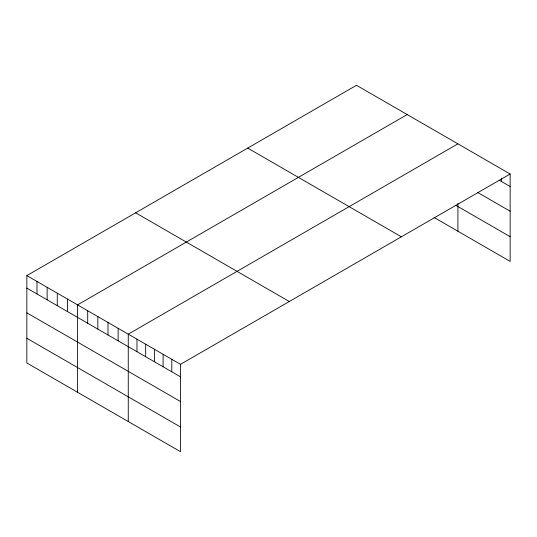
<?xml version="1.0" encoding="UTF-8"?>
<svg xmlns="http://www.w3.org/2000/svg" width="537" height="537" viewBox="0 0 537 537"><rect width="100%" height="100%" fill="white"/><g stroke="black" fill="none" stroke-linecap="round" stroke-linejoin="round"><path stroke-width="0.81" d="M510.15 174.008L180.513 364.321L180.513 451.711L26.85 362.992L26.85 275.609L356.487 85.289L510.15 174.008L510.15 261.391L434.003 217.431M407.2 114.569L77.556 304.882L77.556 392.272M457.907 143.842L128.262 334.162L128.262 421.545M499.269 180.224L510.15 186.514M477.5 192.367L510.15 211.222M455.732 205.262L510.15 236.683M247.711 148.098L401.367 236.81M135.633 212.8L289.289 301.519M26.85 275.609L180.513 364.321M26.85 288.114L180.513 376.826M26.85 312.823L180.513 401.535M26.85 338.283L180.513 426.996M501.444 178.15L501.444 181.486M457.907 203.436L457.907 231.232M171.8 359.293L171.8 371.799M163.094 354.266L163.094 366.771M154.388 349.238L154.388 361.743M145.681 344.21L145.681 356.716M136.975 339.183L136.975 351.688M118.127 328.302L118.127 340.807M107.984 322.448L107.984 334.954M97.841 316.595L97.841 329.1M87.699 310.735L87.699 323.24M67.414 299.028L67.414 311.534M57.278 293.175L57.278 305.681M47.135 287.315L47.135 299.821M36.993 281.462L36.993 293.967"/></g></svg>
